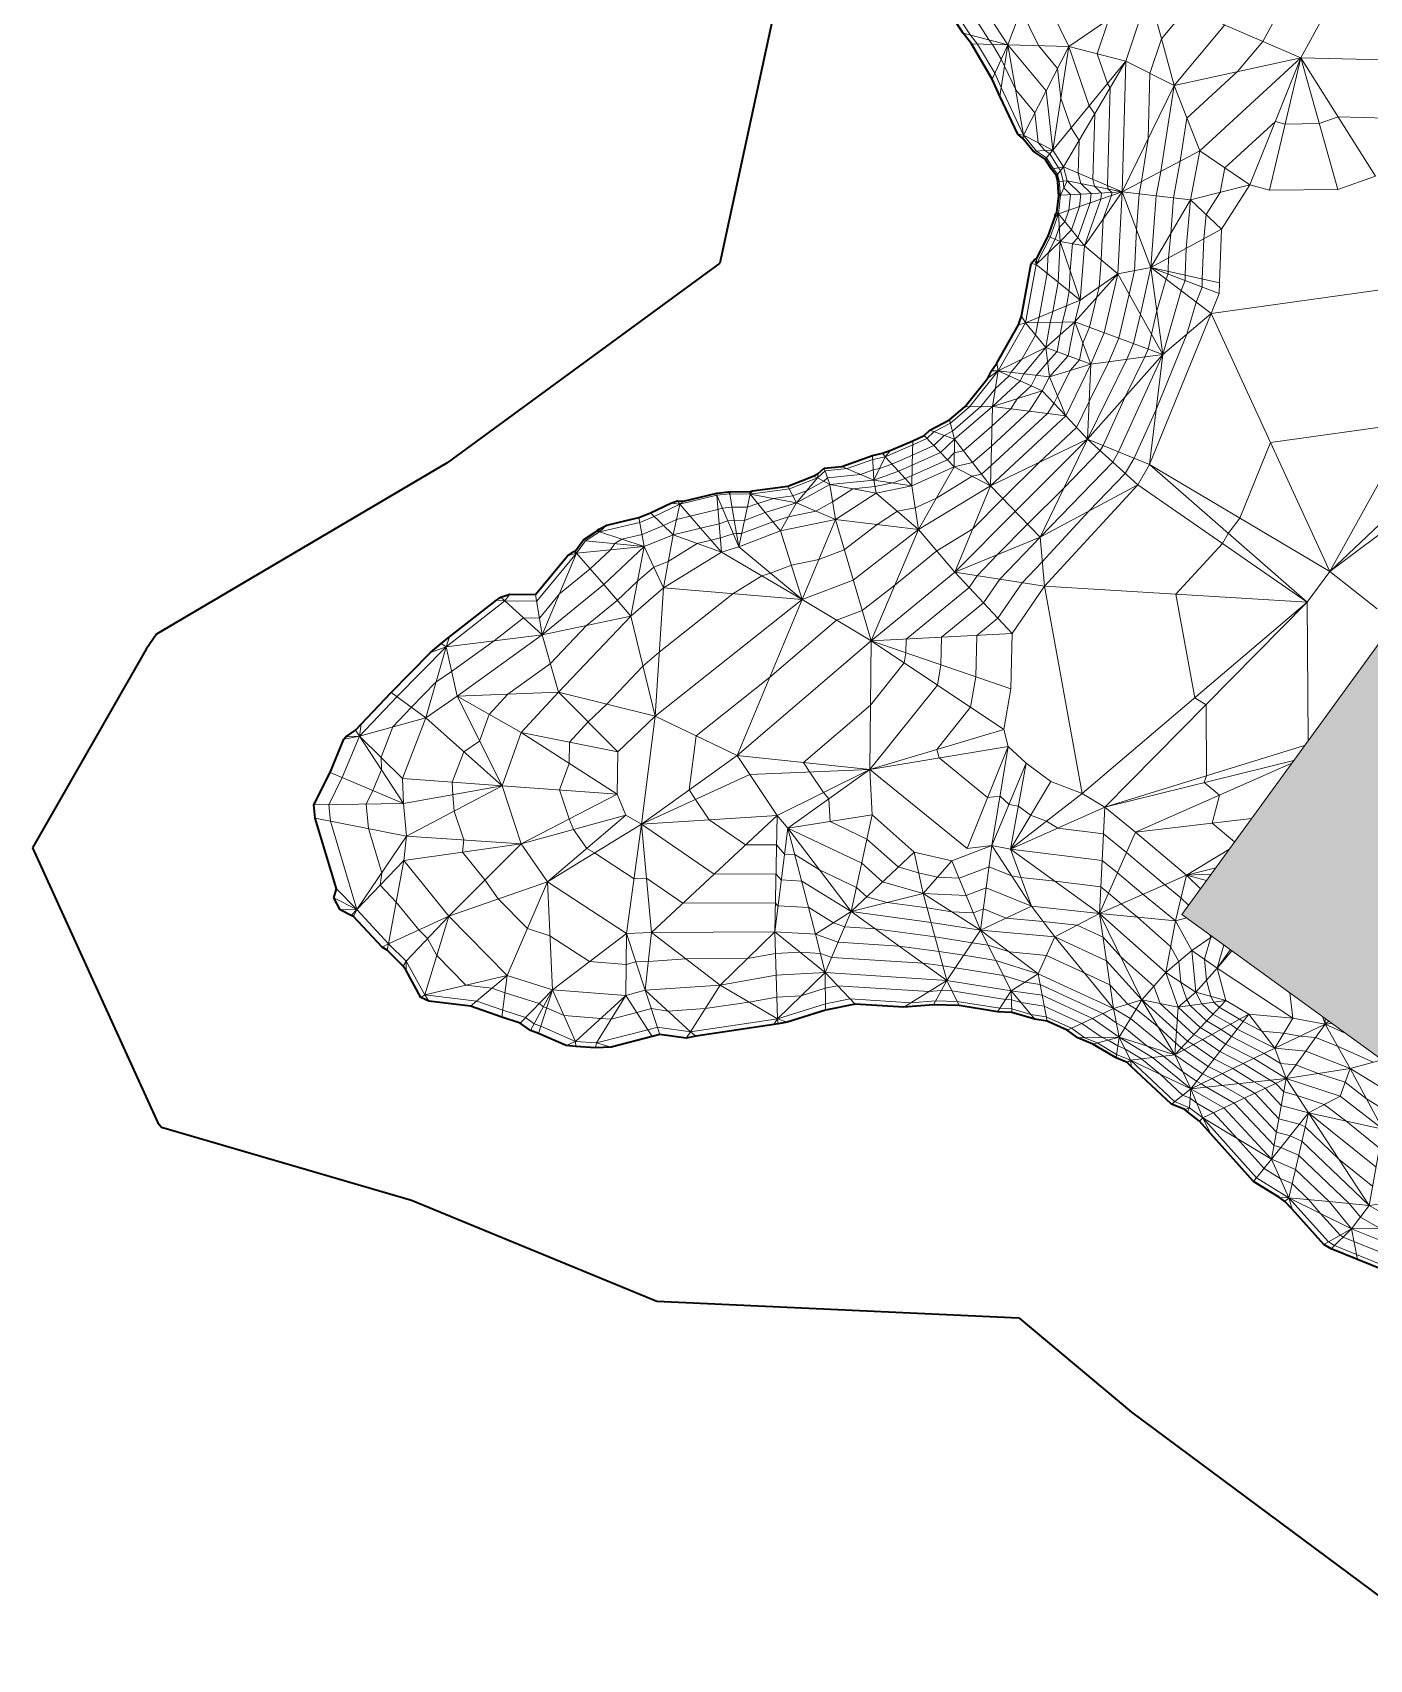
# Model space of a CAD drawing. Header units: millimetres. Extents: x -340184 to 563611, y -309449 to 515683.
# Drawn here: x -340184 to -210780, y 14130 to 171618 of the extents above; entities that cross this region are included whole.
import ezdxf

# ---------------------------------------------------------------- set-up
doc = ezdxf.new("R2010")
doc.units = ezdxf.units.MM
for name, color, linetype, lineweight in [('A-DETL-GENF', 92, 'Continuous', 9), ('A-DETL-THIN', 151, 'Continuous', 9), ('C-TOPO', 7, 'Continuous', 9), ('C-TOPO-FOLD', 70, 'Continuous', 9), ('C-TOPO-MAJR', 7, 'Continuous', 35), ('C-TOPO-MINR', 7, 'Continuous', 9)]:
    doc.layers.add(name, color=color, linetype=linetype, lineweight=lineweight)

msp = doc.modelspace()

# ---------------------------------------------------------------- hatches: boundary and pattern name
at = {"layer": 'A-DETL-GENF'}
msp.add_hatch(color=8, dxfattribs=at).paths.add_polyline_path([(-152609, 30803), (-129097, 63164), (-144958, 74687), (-141431, 79541), (-201895, 123470), (-228933, 86256), (-155761, 33093)])

# ---------------------------------------------------------------- linework, layer by layer
at = {"layer": 'A-DETL-THIN'}
for p, q in [((-201895, 123470), (-228933, 86256)), ((-228933, 86256), (-152609, 30803))]:
    msp.add_line(p, q, dxfattribs=at)
at = {"layer": 'C-TOPO', "lineweight": 35}
for p, q in [((-265420, 187452), (-273672, 149305)), ((-250117, 171547), (-251120, 173081)), ((-249313, 170516), (-250117, 171547)), ((-247308, 167119), (-249313, 170516)), ((-246569, 165464), (-247308, 167119)), ((-244826, 161781), (-246569, 165464)), ((-244329, 161360), (-244826, 161781)), ((-243333, 160127), (-244329, 161360)), ((-242169, 159345), (-243333, 160127)), ((-241545, 158379), (-242169, 159345)), ((-241080, 157746), (-241545, 158379)), ((-240947, 157205), (-241080, 157746)), ((-240867, 156129), (-240947, 157205)), ((-240855, 155822), (-240867, 156129)), ((-241033, 154202), (-240855, 155822)), ((-241873, 151896), (-241246, 153702)), ((-241246, 153702), (-241158, 154073)), ((-241158, 154073), (-241033, 154202)), ((-242969, 149785), (-241873, 151896)), ((-243522, 149266), (-243191, 149645)), ((-243191, 149645), (-242969, 149785)), ((-273672, 149305), (-300062, 129962)), ((-244444, 144163), (-243522, 149266)), ((-246863, 139606), (-244736, 143325)), ((-244736, 143325), (-244444, 144163)), ((-247734, 138157), (-247348, 138876)), ((-247348, 138876), (-246863, 139606)), ((-249955, 135384), (-247734, 138157)), ((-253342, 133123), (-251425, 134124)), ((-251425, 134124), (-249955, 135384)), ((-254975, 132107), (-253882, 132598)), ((-253882, 132598), (-253342, 133123)), ((-258869, 130669), (-257906, 130888)), ((-257906, 130888), (-257105, 131176)), ((-257105, 131176), (-254975, 132107)), ((-300062, 129962), (-328175, 113386)), ((-264152, 128923), (-263564, 129454)), ((-263564, 129454), (-261864, 129626)), ((-261864, 129626), (-258869, 130669)), ((-270490, 127256), (-267071, 127713)), ((-267071, 127713), (-264619, 128689)), ((-264619, 128689), (-264152, 128923)), ((-280371, 125117), (-278396, 126072)), ((-278396, 126072), (-277748, 126282)), ((-277748, 126282), (-277170, 126240)), ((-277170, 126240), (-273944, 127030)), ((-273944, 127030), (-272812, 127147)), ((-272812, 127147), (-272696, 127160)), ((-272696, 127160), (-272623, 127181)), ((-272623, 127181), (-270789, 127148)), ((-270789, 127148), (-270490, 127256)), ((-284600, 123939), (-281488, 124665)), ((-281488, 124665), (-280371, 125117)), ((-286851, 122527), (-285620, 123310)), ((-285620, 123310), (-285496, 123440)), ((-285496, 123440), (-285352, 123557)), ((-285352, 123557), (-284600, 123939)), ((-288411, 120951), (-287775, 121371)), ((-287775, 121371), (-287636, 121454)), ((-287636, 121454), (-286851, 122527)), ((-291491, 117224), (-288411, 120951)), ((-299813, 113123), (-295277, 116666)), ((-295277, 116666), (-294853, 116958)), ((-294853, 116958), (-293970, 117242)), ((-293970, 117242), (-291491, 117224)), ((-329184, 111916), (-340184, 92695)), ((-328175, 113386), (-329184, 111916)), ((-301666, 111602), (-300620, 112476)), ((-300620, 112476), (-299813, 113123)), ((-305482, 107717), (-301666, 111602)), ((-308371, 104683), (-305482, 107717)), ((-309859, 103455), (-308929, 104083)), ((-308929, 104083), (-308371, 104683)), ((-311386, 99999), (-310050, 103215)), ((-310050, 103215), (-309859, 103455)), ((-312952, 96844), (-311386, 99999)), ((-312832, 95577), (-312952, 96844)), ((-310775, 88721), (-312832, 95577)), ((-340184, 92695), (-328056, 66075)), ((-311012, 87863), (-310775, 88721)), ((-310407, 86709), (-311012, 87863)), ((-309329, 86140), (-310407, 86709)), ((-309103, 86064), (-309329, 86140)), ((-306338, 83094), (-309103, 86064)), ((-305859, 82776), (-306338, 83094)), ((-304320, 81247), (-305859, 82776)), ((-304030, 80816), (-304320, 81247)), ((-302605, 78215), (-304030, 80816)), ((-301810, 77846), (-302605, 78215)), ((-297786, 77362), (-301810, 77846)), ((-294749, 76290), (-297786, 77362)), ((-260567, 77578), (-263443, 76987)), ((-255849, 77275), (-260567, 77578)), ((-252988, 77501), (-255849, 77275)), ((-250500, 77428), (-252988, 77501)), ((-246767, 76832), (-250500, 77428)), ((-292996, 75735), (-294749, 76290)), ((-291978, 74999), (-292996, 75735)), ((-268423, 75602), (-275992, 74481)), ((-268002, 75659), (-268423, 75602)), ((-267156, 75824), (-268002, 75659)), ((-263443, 76987), (-267156, 75824)), ((-245386, 76761), (-246767, 76832)), ((-243179, 76103), (-245386, 76761)), ((-241982, 75927), (-243179, 76103)), ((-240039, 75032), (-241982, 75927)), ((-291219, 74721), (-291978, 74999)), ((-288528, 73547), (-291219, 74721)), ((-280214, 74431), (-284171, 73410)), ((-279464, 74632), (-280214, 74431)), ((-276904, 74269), (-279464, 74632)), ((-275992, 74481), (-276904, 74269)), ((-238999, 74306), (-240039, 75032)), ((-237561, 73702), (-238999, 74306)), ((-287595, 73476), (-288528, 73547)), ((-285688, 73342), (-287595, 73476)), ((-284171, 73410), (-285688, 73342)), ((-235307, 72360), (-237561, 73702)), ((-234234, 71913), (-235307, 72360)), ((-233799, 71489), (-234234, 71913)), ((-229953, 67885), (-233799, 71489)), ((-228658, 67355), (-229953, 67885)), ((-228405, 67125), (-228658, 67355)), ((-227231, 66242), (-228405, 67125)), ((-226153, 65041), (-227231, 66242)), ((-328056, 66075), (-327706, 65661)), ((-327706, 65661), (-303516, 58583)), ((-222005, 60396), (-226153, 65041)), ((-219500, 58851), (-222005, 60396)), ((-303516, 58583), (-279750, 48824)), ((-218955, 58470), (-219500, 58851)), ((-218259, 57722), (-218955, 58470)), ((-215188, 54310), (-218259, 57722)), ((-214485, 53866), (-215188, 54310)), ((-211939, 52839), (-214485, 53866)), ((-209231, 51744), (-211939, 52839)), ((-279750, 48824), (-244706, 47211)), ((-244706, 47211), (-233820, 38061)), ((-233820, 38061), (-201595, 14130))]:
    msp.add_line(p, q, dxfattribs=at)
at = {"layer": 'C-TOPO'}
for p, q in [((-245779, 170429), (-243230, 177151)), ((-239878, 170277), (-232139, 175540)), ((-229677, 166498), (-232139, 175540)), ((-217424, 169164), (-232139, 175540)), ((-245779, 170429), (-239878, 170277)), ((-239878, 170277), (-242068, 165982)), ((-239878, 170277), (-241418, 160237)), ((-234375, 168831), (-239878, 170277)), ((-241418, 160237), (-234375, 168831)), ((-240379, 158628), (-234375, 168831)), ((-234375, 168831), (-229677, 166498)), ((-217424, 169164), (-229677, 166498)), ((-222355, 156863), (-217424, 169164)), ((-220442, 156362), (-217424, 169164)), ((-210187, 157730), (-217424, 169164)), ((-217424, 169164), (-213856, 156429)), ((-208035, 168928), (-217424, 169164)), ((-234730, 156188), (-229677, 166498)), ((-229677, 166498), (-227212, 160170)), ((-234730, 156188), (-227212, 160170)), ((-227212, 160170), (-222355, 156863)), ((-234730, 156188), (-240379, 158628)), ((-240048, 157277), (-234730, 156188)), ((-238840, 154777), (-234730, 156188)), ((-234730, 156188), (-238708, 155977)), ((-234730, 156188), (-238371, 150987)), ((-231925, 148880), (-234730, 156188)), ((-228089, 155416), (-234730, 156188)), ((-222355, 156863), (-228089, 155416)), ((-228089, 155416), (-231925, 148880)), ((-225086, 152572), (-228089, 155416)), ((-238784, 145712), (-240707, 151402)), ((-240707, 151402), (-238371, 150987)), ((-238371, 150987), (-239633, 152529)), ((-225086, 152572), (-231925, 148880)), ((-235123, 148250), (-238371, 150987)), ((-239299, 143607), (-235123, 148250)), ((-235123, 148250), (-238784, 145712)), ((-231925, 148880), (-235123, 148250)), ((-235123, 148250), (-230791, 140456)), ((-231925, 148880), (-226104, 144414)), ((-225338, 146349), (-231925, 148880)), ((-225310, 147381), (-231925, 148880)), ((-230791, 140456), (-231925, 148880)), ((-198660, 148275), (-226104, 144414)), ((-214605, 119455), (-198660, 148275)), ((-238784, 145712), (-240916, 147444)), ((-241428, 144609), (-238784, 145712)), ((-242114, 141140), (-239299, 143607)), ((-239299, 143607), (-241686, 143556)), ((-239299, 143607), (-237744, 139520)), ((-230791, 140456), (-239299, 143607)), ((-226104, 144414), (-230791, 140456)), ((-214605, 119455), (-226104, 144414)), ((-237744, 139520), (-242114, 141140)), ((-242114, 141140), (-241759, 138297)), ((-238064, 132255), (-230791, 140456)), ((-230791, 140456), (-237744, 139520)), ((-232067, 129792), (-230791, 140456)), ((-237744, 139520), (-241759, 138297)), ((-238064, 132255), (-237744, 139520)), ((-193756, 139259), (-214605, 119455)), ((-242468, 136924), (-244600, 137890)), ((-244245, 138577), (-241759, 138297)), ((-240182, 134508), (-241759, 138297)), ((-247274, 135419), (-242468, 136924)), ((-240182, 134508), (-242468, 136924)), ((-192189, 136307), (-214605, 119455)), ((-247461, 127753), (-247274, 135419)), ((-247274, 135419), (-240182, 134508)), ((-240182, 134508), (-238064, 132255)), ((-250978, 129586), (-252298, 130955)), ((-250948, 132268), (-250978, 129586)), ((-247461, 127753), (-250948, 132268)), ((-238064, 132255), (-247461, 127753)), ((-238064, 132255), (-242668, 122772)), ((-233198, 127830), (-238064, 132255)), ((-232067, 129792), (-238064, 132255)), ((-255078, 127745), (-256363, 129146)), ((-255078, 127745), (-255031, 129728)), ((-250978, 129586), (-254416, 123505)), ((-247461, 127753), (-250978, 129586)), ((-216814, 116465), (-232067, 129792)), ((-232067, 129792), (-214605, 119455)), ((-262473, 124487), (-263010, 127862)), ((-263010, 127862), (-258537, 127037)), ((-258759, 128293), (-258537, 127037)), ((-255078, 127745), (-258759, 128293)), ((-254416, 123505), (-255078, 127745)), ((-247461, 127753), (-250902, 119384)), ((-242668, 122772), (-247461, 127753)), ((-242668, 122772), (-233198, 127830)), ((-233198, 127830), (-216814, 116465)), ((-266228, 126078), (-267792, 123371)), ((-262473, 124487), (-266228, 126078)), ((-254416, 123505), (-258537, 127037)), ((-267792, 123371), (-269260, 125152)), ((-265683, 116738), (-262473, 124487)), ((-259021, 112731), (-262473, 124487)), ((-262473, 124487), (-254416, 123505)), ((-279112, 117855), (-278184, 123006)), ((-278184, 123006), (-273495, 121310)), ((-273495, 121310), (-275516, 123635)), ((-273725, 124074), (-273495, 121310)), ((-271831, 121846), (-272892, 124342)), ((-271831, 121846), (-272263, 124407)), ((-271831, 121846), (-271280, 124390)), ((-265683, 116738), (-267792, 123371)), ((-259021, 112731), (-254416, 123505)), ((-250902, 119384), (-254416, 123505)), ((-280975, 121877), (-282262, 115121)), ((-279112, 117855), (-280975, 121877)), ((-265683, 116738), (-273495, 121310)), ((-265683, 116738), (-271831, 121846)), ((-250902, 119384), (-242668, 122772)), ((-242241, 118016), (-242668, 122772)), ((-282262, 115121), (-284897, 118176)), ((-250902, 119384), (-242241, 118016)), ((-245364, 113429), (-250902, 119384)), ((-279934, 105442), (-279112, 117855)), ((-279112, 117855), (-265683, 116738)), ((-271994, 101646), (-265683, 116738)), ((-265683, 116738), (-259021, 112731)), ((-238572, 97966), (-242241, 118016)), ((-242241, 118016), (-216814, 116465)), ((-282262, 115121), (-290845, 113311)), ((-282262, 115121), (-279934, 105442)), ((-216814, 116465), (-238572, 97966)), ((-236387, 96622), (-216814, 116465)), ((-216697, 103096), (-216814, 116465)), ((-259021, 112731), (-245364, 113429)), ((-290845, 113311), (-289277, 107778)), ((-259127, 100279), (-259021, 112731)), ((-246176, 104166), (-259021, 112731)), ((-259021, 112731), (-245501, 108081)), ((-299090, 107364), (-289277, 107778)), ((-292876, 103847), (-299090, 107364)), ((-294742, 98689), (-299090, 107364)), ((-279934, 105442), (-289277, 107778)), ((-283524, 101989), (-289277, 107778)), ((-294742, 98689), (-302120, 105274)), ((-281239, 94991), (-279934, 105442)), ((-271994, 101646), (-279934, 105442)), ((-246176, 104166), (-259127, 100279)), ((-283524, 101989), (-292876, 103847)), ((-283608, 97905), (-292876, 103847)), ((-245758, 102513), (-259127, 100279)), ((-249713, 92624), (-245758, 102513)), ((-245758, 102513), (-247321, 92912)), ((-236387, 96622), (-217053, 102606)), ((-281239, 94991), (-271994, 101646)), ((-259127, 100279), (-271994, 101646)), ((-247321, 92912), (-243992, 100889)), ((-245526, 92574), (-243992, 100889)), ((-218101, 101164), (-236387, 96622)), ((-233437, 94215), (-218297, 100894)), ((-304374, 99406), (-294742, 98689)), ((-270760, 99789), (-281239, 94991)), ((-259127, 100279), (-270760, 99789)), ((-268125, 95812), (-259127, 100279)), ((-267079, 94605), (-259127, 100279)), ((-249713, 92624), (-259127, 100279)), ((-294742, 98689), (-304287, 96991)), ((-294742, 98689), (-303988, 93825)), ((-283608, 97905), (-294742, 98689)), ((-283608, 97905), (-292897, 93096)), ((-245526, 92574), (-241628, 99133)), ((-245526, 92574), (-238572, 97966)), ((-236387, 96622), (-245526, 92574)), ((-236902, 86337), (-236387, 96622)), ((-282743, 95856), (-292897, 93096)), ((-290346, 89410), (-282743, 95856)), ((-290346, 89410), (-281239, 94991)), ((-281239, 94991), (-282690, 84411)), ((-281239, 94991), (-268125, 95812)), ((-280276, 84500), (-281239, 94991)), ((-268125, 95812), (-280276, 84500)), ((-268348, 84574), (-268125, 95812)), ((-267079, 94605), (-268348, 84574)), ((-267079, 94605), (-258911, 95877)), ((-260935, 86519), (-267079, 94605)), ((-267079, 94605), (-264383, 84348)), ((-258911, 95877), (-260935, 86519)), ((-233437, 94215), (-222180, 95550)), ((-304253, 91479), (-292897, 93096)), ((-292897, 93096), (-303988, 93825)), ((-299901, 86097), (-292897, 93096)), ((-233437, 94215), (-236902, 86337)), ((-254864, 92283), (-260935, 86519)), ((-253970, 88290), (-254864, 92283)), ((-251208, 91422), (-253970, 88290)), ((-248412, 84734), (-251208, 91422)), ((-247321, 92912), (-249713, 92624)), ((-248412, 84734), (-247321, 92912)), ((-247321, 92912), (-243503, 87053)), ((-243503, 87053), (-245526, 92574)), ((-245526, 92574), (-236902, 86337)), ((-224380, 92521), (-228503, 90065)), ((-228503, 90065), (-236902, 86337)), ((-229554, 85636), (-228503, 90065)), ((-225663, 90756), (-228503, 90065)), ((-226107, 90145), (-228503, 90065)), ((-226556, 89526), (-228503, 90065)), ((-290346, 89410), (-299901, 86097)), ((-294233, 80349), (-290346, 89410)), ((-289850, 78961), (-290346, 89410)), ((-260935, 86519), (-253970, 88290)), ((-251673, 79858), (-253970, 88290)), ((-253970, 88290), (-248412, 84734)), ((-248412, 84734), (-243503, 87053)), ((-243503, 87053), (-241237, 84068)), ((-264383, 84348), (-260935, 86519)), ((-260935, 86519), (-263467, 80613)), ((-251673, 79858), (-260935, 86519)), ((-236902, 86337), (-241237, 84068)), ((-236902, 86337), (-232796, 77978)), ((-229554, 85636), (-236902, 86337)), ((-236902, 86337), (-235568, 77150)), ((-230495, 80627), (-229554, 85636)), ((-229554, 85636), (-228457, 85910)), ((-282690, 84411), (-289850, 78961)), ((-282749, 78409), (-282690, 84411)), ((-280873, 78910), (-282690, 84411)), ((-280276, 84500), (-280873, 78910)), ((-273632, 79391), (-280276, 84500)), ((-268348, 84574), (-273632, 79391)), ((-263467, 80613), (-268348, 84574)), ((-268218, 80355), (-268348, 84574)), ((-263467, 80613), (-264383, 84348)), ((-248412, 84734), (-251673, 79858)), ((-245450, 78864), (-248412, 84734)), ((-242852, 80505), (-248412, 84734)), ((-241237, 84068), (-242852, 80505)), ((-235568, 77150), (-241237, 84068)), ((-226002, 84126), (-227973, 82760)), ((-227973, 82760), (-230495, 80627)), ((-225527, 81063), (-227973, 82760)), ((-224237, 82844), (-225527, 81063)), ((-224087, 82735), (-225527, 81063)), ((-242852, 80505), (-245450, 78864)), ((-242456, 78424), (-242852, 80505)), ((-230495, 80627), (-232796, 77978)), ((-230495, 80627), (-227592, 78717)), ((-225527, 81063), (-227592, 78717)), ((-218196, 76200), (-225527, 81063)), ((-235568, 77150), (-232796, 77978)), ((-232796, 77978), (-235001, 74371)), ((-229631, 72670), (-232796, 77978)), ((-232796, 77978), (-229296, 77259)), ((-229631, 72670), (-224696, 77920)), ((-229631, 72670), (-229296, 77259)), ((-229296, 77259), (-227592, 78717)), ((-229296, 77259), (-224696, 77920)), ((-227592, 78717), (-224696, 77920)), ((-218498, 78674), (-218196, 76200)), ((-235568, 77150), (-237600, 76187)), ((-235001, 74371), (-235568, 77150)), ((-222444, 76595), (-229631, 72670)), ((-222444, 76595), (-228084, 69372)), ((-219952, 73290), (-222444, 76595)), ((-219952, 73290), (-218196, 76200)), ((-215056, 75643), (-219952, 73290)), ((-218846, 70369), (-215056, 75643)), ((-215056, 75643), (-215327, 76370)), ((-215065, 76180), (-215056, 75643)), ((-214716, 75927), (-215056, 75643)), ((-214412, 75706), (-215056, 75643)), ((-215056, 75643), (-212658, 71323)), ((-235001, 74371), (-229631, 72670)), ((-231773, 72403), (-229631, 72670)), ((-229631, 72670), (-228084, 69372)), ((-219952, 73290), (-228084, 69372)), ((-218846, 70369), (-219952, 73290)), ((-212658, 71323), (-218846, 70369)), ((-213622, 68672), (-212658, 71323)), ((-209550, 72173), (-212658, 71323)), ((-209473, 65470), (-212658, 71323)), ((-218846, 70369), (-228084, 69372)), ((-224885, 67515), (-218846, 70369)), ((-220250, 62570), (-218846, 70369)), ((-218846, 70369), (-216689, 67056)), ((-216689, 67056), (-213622, 68672)), ((-216689, 67056), (-220250, 62570)), ((-217951, 61570), (-216689, 67056)), ((-210796, 58069), (-216689, 67056)), ((-216689, 67056), (-209473, 65470)), ((-209473, 65470), (-210796, 58069)), ((-214689, 58448), (-210796, 58069)), ((-210796, 58069), (-202762, 59163)), ((-210796, 58069), (-212516, 55822)), ((-212516, 55822), (-206979, 55872))]:
    msp.add_line(p, q, dxfattribs=at)
at = {"layer": 'C-TOPO-FOLD'}
for p, q in [((-245779, 170429), (-250117, 171547)), ((-249313, 170516), (-245779, 170429)), ((-245779, 170429), (-247308, 167119)), ((-245779, 170429), (-246569, 165464)), ((-244259, 161687), (-245779, 170429)), ((-242068, 165982), (-244259, 161687)), ((-244826, 161781), (-244259, 161687)), ((-244329, 161360), (-244259, 161687)), ((-241418, 160237), (-244259, 161687)), ((-241418, 160237), (-243333, 160127)), ((-242169, 159345), (-241418, 160237)), ((-241545, 158379), (-240379, 158628)), ((-240379, 158628), (-241080, 157746)), ((-240947, 157205), (-240048, 157277)), ((-240697, 155871), (-240867, 156129)), ((-240697, 155871), (-240048, 157277)), ((-238708, 155977), (-240697, 155871)), ((-240894, 154071), (-238840, 154777)), ((-240855, 155822), (-240697, 155871)), ((-241246, 153702), (-240894, 154071)), ((-241158, 154073), (-240894, 154071)), ((-240894, 154071), (-241033, 154202)), ((-240894, 154071), (-240707, 151402)), ((-239633, 152529), (-240894, 154071)), ((-240707, 151402), (-243048, 149176)), ((-240707, 151402), (-241873, 151896)), ((-243048, 149176), (-243191, 149645)), ((-243048, 149176), (-242969, 149785)), ((-243522, 149266), (-243048, 149176)), ((-240916, 147444), (-243048, 149176)), ((-244736, 143325), (-244073, 143505)), ((-244073, 143505), (-244444, 144163)), ((-244073, 143505), (-241428, 144609)), ((-241686, 143556), (-244073, 143505)), ((-244073, 143505), (-242114, 141140)), ((-242114, 141140), (-246732, 138856)), ((-247734, 138157), (-246732, 138856)), ((-246732, 138856), (-247348, 138876)), ((-247274, 135419), (-246732, 138856)), ((-246732, 138856), (-246863, 139606)), ((-244600, 137890), (-246732, 138856)), ((-246732, 138856), (-244245, 138577)), ((-251425, 134124), (-250948, 132268)), ((-247274, 135419), (-249955, 135384)), ((-252298, 130955), (-253882, 132598)), ((-250948, 132268), (-253342, 133123)), ((-257906, 130888), (-257647, 130547)), ((-257647, 130547), (-257105, 131176)), ((-255031, 129728), (-254975, 132107)), ((-263010, 127862), (-263564, 129454)), ((-258759, 128293), (-261864, 129626)), ((-258759, 128293), (-258869, 130669)), ((-257647, 130547), (-258759, 128293)), ((-256363, 129146), (-257647, 130547)), ((-267071, 127713), (-266228, 126078)), ((-264207, 128525), (-266228, 126078)), ((-264207, 128525), (-264619, 128689)), ((-264152, 128923), (-264207, 128525)), ((-263010, 127862), (-264207, 128525)), ((-278396, 126072), (-277538, 125960)), ((-277748, 126282), (-277538, 125960)), ((-277538, 125960), (-277170, 126240)), ((-273954, 126837), (-273944, 127030)), ((-272892, 124342), (-273954, 126837)), ((-273954, 126837), (-273725, 124074)), ((-272812, 127147), (-272695, 126968)), ((-272695, 126968), (-272696, 127160)), ((-272623, 127181), (-272695, 126968)), ((-272263, 124407), (-272695, 126968)), ((-271280, 124390), (-270729, 126933)), ((-270729, 126933), (-270789, 127148)), ((-270729, 126933), (-270490, 127256)), ((-270729, 126933), (-266228, 126078)), ((-269260, 125152), (-270729, 126933)), ((-281488, 124665), (-280975, 121877)), ((-278184, 123006), (-280371, 125117)), ((-277538, 125960), (-278184, 123006)), ((-275516, 123635), (-277538, 125960)), ((-285620, 123310), (-285293, 123293)), ((-285293, 123293), (-285496, 123440)), ((-285293, 123293), (-285352, 123557)), ((-285293, 123293), (-284600, 123939)), ((-280975, 121877), (-285293, 123293)), ((-287533, 121230), (-287775, 121371)), ((-287636, 121454), (-287533, 121230)), ((-280975, 121877), (-287533, 121230)), ((-286661, 122422), (-286851, 122527)), ((-286661, 122422), (-280975, 121877)), ((-287533, 121230), (-290845, 113311)), ((-288411, 120951), (-287533, 121230)), ((-284897, 118176), (-287533, 121230)), ((-294483, 116595), (-295277, 116666)), ((-294483, 116595), (-294853, 116958)), ((-293970, 117242), (-294483, 116595)), ((-290845, 113311), (-294483, 116595)), ((-290845, 113311), (-291491, 117224)), ((-302120, 105274), (-300152, 112166)), ((-301666, 111602), (-300152, 112166)), ((-300152, 112166), (-300620, 112476)), ((-290845, 113311), (-300152, 112166)), ((-299813, 113123), (-300152, 112166)), ((-300152, 112166), (-299090, 107364)), ((-302120, 105274), (-305482, 107717)), ((-308533, 103518), (-308929, 104083)), ((-302120, 105274), (-308533, 103518)), ((-308371, 104683), (-308533, 103518)), ((-308533, 103518), (-310050, 103215)), ((-308533, 103518), (-309859, 103455)), ((-304287, 96991), (-308533, 103518)), ((-304374, 99406), (-308533, 103518)), ((-311386, 99999), (-304287, 96991)), ((-312952, 96844), (-304287, 96991)), ((-303988, 93825), (-312832, 95577)), ((-303988, 93825), (-308787, 86715)), ((-304253, 91479), (-308787, 86715)), ((-305714, 83415), (-304253, 91479)), ((-308787, 86715), (-310775, 88721)), ((-308787, 86715), (-311012, 87863)), ((-308787, 86715), (-310407, 86709)), ((-309329, 86140), (-308787, 86715)), ((-308787, 86715), (-309103, 86064)), ((-299901, 86097), (-305714, 83415)), ((-304004, 81716), (-299901, 86097)), ((-299901, 86097), (-302224, 78465)), ((-306338, 83094), (-305714, 83415)), ((-305714, 83415), (-305859, 82776)), ((-304320, 81247), (-304004, 81716)), ((-304030, 80816), (-304004, 81716)), ((-294233, 80349), (-302224, 78465)), ((-294233, 80349), (-297786, 77362)), ((-294749, 76290), (-294233, 80349)), ((-268089, 76137), (-268218, 80355)), ((-263467, 80613), (-268089, 76137)), ((-263443, 76987), (-263467, 80613)), ((-260567, 77578), (-263467, 80613)), ((-289850, 78961), (-292996, 75735)), ((-289850, 78961), (-291978, 74999)), ((-291219, 74721), (-289850, 78961)), ((-287627, 73961), (-289850, 78961)), ((-280873, 78910), (-279464, 74632)), ((-276499, 74892), (-280873, 78910)), ((-276499, 74892), (-273632, 79391)), ((-273632, 79391), (-268089, 76137)), ((-255849, 77275), (-251673, 79858)), ((-251673, 79858), (-252988, 77501)), ((-251673, 79858), (-250500, 77428)), ((-245450, 78864), (-246767, 76832)), ((-245386, 76761), (-245450, 78864)), ((-243179, 76103), (-245450, 78864)), ((-302605, 78215), (-302224, 78465)), ((-301810, 77846), (-302224, 78465)), ((-282749, 78409), (-287627, 73961)), ((-285583, 73817), (-282749, 78409)), ((-280214, 74431), (-282749, 78409)), ((-241982, 75927), (-242456, 78424)), ((-268423, 75602), (-268089, 76137)), ((-268002, 75659), (-268089, 76137)), ((-267156, 75824), (-268089, 76137)), ((-237600, 76187), (-240039, 75032)), ((-276499, 74892), (-276904, 74269)), ((-276499, 74892), (-275992, 74481)), ((-235001, 74371), (-238999, 74306)), ((-237561, 73702), (-235001, 74371)), ((-235001, 74371), (-235307, 72360)), ((-233915, 72137), (-235001, 74371)), ((-287627, 73961), (-288528, 73547)), ((-287595, 73476), (-287627, 73961)), ((-285688, 73342), (-285583, 73817)), ((-285583, 73817), (-284171, 73410)), ((-234234, 71913), (-233915, 72137)), ((-233915, 72137), (-231773, 72403)), ((-228084, 69372), (-233915, 72137)), ((-233915, 72137), (-233799, 71489)), ((-228084, 69372), (-229953, 67885)), ((-228084, 69372), (-228203, 67544)), ((-226898, 66564), (-228084, 69372)), ((-228203, 67544), (-228658, 67355)), ((-228405, 67125), (-228203, 67544)), ((-227231, 66242), (-226898, 66564)), ((-226898, 66564), (-224885, 67515)), ((-226153, 65041), (-226898, 66564)), ((-226898, 66564), (-220250, 62570)), ((-220250, 62570), (-222005, 60396)), ((-218582, 58826), (-220250, 62570)), ((-218582, 58826), (-217951, 61570)), ((-219500, 58851), (-218582, 58826)), ((-218582, 58826), (-218955, 58470)), ((-212516, 55822), (-218582, 58826)), ((-218582, 58826), (-218259, 57722)), ((-218582, 58826), (-214689, 58448)), ((-215188, 54310), (-212516, 55822)), ((-214485, 53866), (-212516, 55822)), ((-211939, 52839), (-212516, 55822))]:
    msp.add_line(p, q, dxfattribs=at)
at = {"layer": 'C-TOPO-MAJR', "lineweight": 9}
for p, q in [((-243230, 177151), (-239878, 170277)), ((-213232, 176811), (-217424, 169164)), ((-232139, 175540), (-234375, 168831)), ((-250648, 173278), (-249394, 171360)), ((-248287, 174263), (-245779, 170429)), ((-224782, 172352), (-229677, 166498)), ((-249394, 171360), (-248724, 170502)), ((-248724, 170502), (-247053, 167670)), ((-245779, 170429), (-242068, 165982)), ((-239878, 170277), (-237897, 164534)), ((-234375, 168831), (-234730, 156188)), ((-217424, 169164), (-227212, 160170)), ((-247053, 167670), (-246438, 166291)), ((-246438, 166291), (-244259, 161687)), ((-242068, 165982), (-241418, 160237)), ((-229677, 166498), (-230971, 158179)), ((-237897, 164534), (-237377, 163729)), ((-237377, 163729), (-237555, 157408)), ((-244259, 161687), (-243014, 160145)), ((-243014, 160145), (-242044, 159494)), ((-242044, 159494), (-241351, 158421)), ((-241418, 160237), (-240379, 158628)), ((-227212, 160170), (-228089, 155416)), ((-241351, 158421), (-240963, 157893)), ((-240963, 157893), (-240798, 157217)), ((-240379, 158628), (-240048, 157277)), ((-230971, 158179), (-231410, 155802)), ((-210187, 157730), (-213856, 156429)), ((-240798, 157217), (-240697, 155871)), ((-240048, 157277), (-238708, 155977)), ((-238708, 155977), (-238840, 154777)), ((-237555, 157408), (-237389, 156733)), ((-237389, 156733), (-236719, 156083)), ((-236719, 156083), (-236785, 155483)), ((-234730, 156188), (-235123, 148250)), ((-222355, 156863), (-225086, 152572)), ((-220442, 156362), (-222355, 156863)), ((-213856, 156429), (-220442, 156362)), ((-240697, 155871), (-240894, 154071)), ((-238840, 154777), (-239633, 152529)), ((-236785, 155483), (-238371, 150987)), ((-231410, 155802), (-231925, 148880)), ((-228089, 155416), (-228505, 150726)), ((-240894, 154071), (-241679, 151814)), ((-241679, 151814), (-243048, 149176)), ((-240707, 151402), (-240916, 147444)), ((-239633, 152529), (-240707, 151402)), ((-225086, 152572), (-225310, 147381)), ((-238371, 150987), (-238784, 145712)), ((-228505, 150726), (-228618, 148131)), ((-243048, 149176), (-244073, 143505)), ((-235123, 148250), (-236463, 142556)), ((-231925, 148880), (-232957, 144353)), ((-228618, 148131), (-228632, 147614)), ((-240916, 147444), (-241428, 144609)), ((-229015, 146647), (-230791, 140456)), ((-228632, 147614), (-229015, 146647)), ((-225310, 147381), (-225338, 146349)), ((-238784, 145712), (-239299, 143607)), ((-225338, 146349), (-226104, 144414)), ((-244073, 143505), (-246732, 138856)), ((-241686, 143556), (-242114, 141140)), ((-241428, 144609), (-241686, 143556)), ((-239299, 143607), (-239929, 140330)), ((-232957, 144353), (-233627, 141506)), ((-226104, 144414), (-232067, 129792)), ((-236463, 142556), (-237744, 139520)), ((-242114, 141140), (-244245, 138577)), ((-239929, 140330), (-241759, 138297)), ((-230791, 140456), (-235065, 131024)), ((-233627, 141506), (-234267, 139988)), ((-246732, 138856), (-249508, 135390)), ((-237744, 139520), (-240182, 134508)), ((-234267, 139988), (-238064, 132255)), ((-244600, 137890), (-247274, 135419)), ((-244245, 138577), (-244600, 137890)), ((-241759, 138297), (-242468, 136924)), ((-242468, 136924), (-243728, 134963)), ((-249508, 135390), (-251345, 133815)), ((-247274, 135419), (-250948, 132268)), ((-240182, 134508), (-247461, 127753)), ((-243728, 134963), (-247367, 131586)), ((-253618, 132324), (-254985, 131711)), ((-252943, 132981), (-253618, 132324)), ((-251345, 133815), (-252943, 132981)), ((-254985, 131711), (-257647, 130547)), ((-252298, 130955), (-255031, 129728)), ((-250948, 132268), (-252298, 130955)), ((-247367, 131586), (-249204, 130011)), ((-238064, 132255), (-245064, 125263)), ((-235065, 131024), (-235631, 130043)), ((-263472, 129188), (-264207, 128525)), ((-261346, 129404), (-263472, 129188)), ((-258851, 130273), (-261346, 129404)), ((-257647, 130547), (-258851, 130273)), ((-256363, 129146), (-258759, 128293)), ((-255031, 129728), (-256363, 129146)), ((-250978, 129586), (-255078, 127745)), ((-249204, 130011), (-250978, 129586)), ((-235631, 130043), (-242668, 122772)), ((-232067, 129792), (-233198, 127830)), ((-264207, 128525), (-266930, 127441)), ((-263010, 127862), (-266228, 126078)), ((-258759, 128293), (-263010, 127862)), ((-255078, 127745), (-258537, 127037)), ((-247461, 127753), (-254416, 123505)), ((-233198, 127830), (-242241, 118016)), ((-273954, 126837), (-277538, 125960)), ((-272695, 126968), (-273954, 126837)), ((-270729, 126933), (-272695, 126968)), ((-266930, 127441), (-270729, 126933)), ((-266228, 126078), (-269260, 125152)), ((-258537, 127037), (-262473, 124487)), ((-280007, 124765), (-281402, 124200)), ((-277538, 125960), (-280007, 124765)), ((-269260, 125152), (-271280, 124390)), ((-262473, 124487), (-267792, 123371)), ((-245064, 125263), (-250902, 119384)), ((-285293, 123293), (-286661, 122422)), ((-281402, 124200), (-285293, 123293)), ((-278184, 123006), (-280975, 121877)), ((-275516, 123635), (-278184, 123006)), ((-273725, 124074), (-275516, 123635)), ((-272892, 124342), (-273725, 124074)), ((-272263, 124407), (-272892, 124342)), ((-271280, 124390), (-272263, 124407)), ((-267792, 123371), (-271831, 121846)), ((-254416, 123505), (-260747, 118609)), ((-286661, 122422), (-287533, 121230)), ((-280975, 121877), (-284897, 118176)), ((-273495, 121310), (-279112, 117855)), ((-271831, 121846), (-273495, 121310)), ((-242668, 122772), (-246572, 118700)), ((-287533, 121230), (-291384, 116572)), ((-284897, 118176), (-290845, 113311)), ((-260747, 118609), (-265683, 116738)), ((-250902, 119384), (-259021, 112731)), ((-246572, 118700), (-248133, 116407)), ((-214605, 119455), (-216814, 116465)), ((-210020, 115824), (-214605, 119455)), ((-294483, 116595), (-300152, 112166)), ((-291384, 116572), (-294483, 116595)), ((-279112, 117855), (-282262, 115121)), ((-265683, 116738), (-279934, 105442)), ((-242241, 118016), (-245364, 113429)), ((-282262, 115121), (-289277, 107778)), ((-248133, 116407), (-252193, 113080)), ((-245364, 113429), (-245501, 108081)), ((-300152, 112166), (-304922, 107310)), ((-290845, 113311), (-299090, 107364)), ((-259021, 112731), (-271994, 101646)), ((-252193, 113080), (-252261, 110406)), ((-252261, 110406), (-252598, 108448)), ((-304922, 107310), (-308533, 103518)), ((-299090, 107364), (-302120, 105274)), ((-289277, 107778), (-292876, 103847)), ((-252598, 108448), (-259127, 100279)), ((-245501, 108081), (-246176, 104166)), ((-302120, 105274), (-304374, 99406)), ((-279934, 105442), (-283524, 101989)), ((-246176, 104166), (-245758, 102513)), ((-308533, 103518), (-310203, 99498)), ((-292876, 103847), (-294742, 98689)), ((-245758, 102513), (-243992, 100889)), ((-283524, 101989), (-283608, 97905)), ((-271994, 101646), (-270760, 99789)), ((-243992, 100889), (-241628, 99133)), ((-310203, 99498), (-311508, 96868)), ((-304374, 99406), (-304287, 96991)), ((-270760, 99789), (-268125, 95812)), ((-259127, 100279), (-258911, 95877)), ((-294742, 98689), (-292897, 93096)), ((-283608, 97905), (-282743, 95856)), ((-241628, 99133), (-238572, 97966)), ((-238572, 97966), (-236387, 96622)), ((-311508, 96868), (-311358, 95285)), ((-304287, 96991), (-303988, 93825)), ((-236387, 96622), (-233437, 94215)), ((-311358, 95285), (-308787, 86715)), ((-282743, 95856), (-281239, 94991)), ((-281239, 94991), (-274200, 90156)), ((-268125, 95812), (-267079, 94605)), ((-267079, 94605), (-259923, 91198)), ((-258911, 95877), (-254864, 92283)), ((-303988, 93825), (-304253, 91479)), ((-292897, 93096), (-290346, 89410)), ((-233437, 94215), (-228503, 90065)), ((-304253, 91479), (-299901, 86097)), ((-254864, 92283), (-251208, 91422)), ((-251208, 91422), (-247321, 92912)), ((-247321, 92912), (-245526, 92574)), ((-245526, 92574), (-236644, 91479)), ((-236644, 91479), (-235169, 90276)), ((-274200, 90156), (-268236, 90193)), ((-268236, 90193), (-267714, 89589)), ((-259923, 91198), (-257900, 89401)), ((-235169, 90276), (-232702, 88201)), ((-228503, 90065), (-227129, 88739)), ((-290346, 89410), (-282690, 84411)), ((-267714, 89589), (-265731, 89476)), ((-265731, 89476), (-260935, 86519)), ((-257900, 89401), (-253970, 88290)), ((-253970, 88290), (-249810, 88078)), ((-249810, 88078), (-247867, 88823)), ((-247867, 88823), (-243503, 87053)), ((-232702, 88201), (-229554, 85636)), ((-308787, 86715), (-305714, 83415)), ((-243503, 87053), (-236902, 86337)), ((-299901, 86097), (-294233, 80349)), ((-260935, 86519), (-253204, 85479)), ((-253204, 85479), (-248412, 84734)), ((-236902, 86337), (-230495, 80627)), ((-229554, 85636), (-227973, 82760)), ((-282690, 84411), (-280276, 84500)), ((-280276, 84500), (-268348, 84574)), ((-268348, 84574), (-264383, 84348)), ((-264383, 84348), (-262201, 83566)), ((-262201, 83566), (-256304, 83188)), ((-248412, 84734), (-241237, 84068)), ((-241237, 84068), (-236235, 81743)), ((-305714, 83415), (-304004, 81716)), ((-256304, 83188), (-252438, 82668)), ((-252438, 82668), (-250042, 82296)), ((-250042, 82296), (-246931, 81799)), ((-227973, 82760), (-227592, 78717)), ((-224872, 83305), (-225527, 81063)), ((-304004, 81716), (-302224, 78465)), ((-294233, 80349), (-289850, 78961)), ((-273632, 79391), (-268218, 80355)), ((-268218, 80355), (-263467, 80613)), ((-263467, 80613), (-251673, 79858)), ((-246931, 81799), (-242852, 80505)), ((-242852, 80505), (-235568, 77150)), ((-236235, 81743), (-232796, 77978)), ((-230495, 80627), (-229296, 77259)), ((-225527, 81063), (-224696, 77920)), ((-289850, 78961), (-282749, 78409)), ((-282749, 78409), (-280873, 78910)), ((-280873, 78910), (-273632, 79391)), ((-251673, 79858), (-245450, 78864)), ((-245450, 78864), (-242456, 78424)), ((-302224, 78465), (-297194, 77860)), ((-297194, 77860), (-294663, 76967)), ((-268089, 76137), (-263447, 77592)), ((-263447, 77592), (-261050, 78084)), ((-261050, 78084), (-255153, 77706)), ((-255153, 77706), (-252769, 77894)), ((-252769, 77894), (-250696, 77833)), ((-250696, 77833), (-246547, 77171)), ((-246547, 77171), (-245397, 77112)), ((-242456, 78424), (-237600, 76187)), ((-232796, 77978), (-229463, 74964)), ((-229296, 77259), (-227164, 75295)), ((-227592, 78717), (-226996, 77589)), ((-226996, 77589), (-225930, 76607)), ((-224696, 77920), (-222444, 76595)), ((-294663, 76967), (-292472, 76273)), ((-292472, 76273), (-291623, 75660)), ((-291623, 75660), (-290991, 75428)), ((-276499, 74892), (-268089, 76137)), ((-245397, 77112), (-243558, 76563)), ((-243558, 76563), (-242061, 76343)), ((-242061, 76343), (-239633, 75224)), ((-237600, 76187), (-235001, 74371)), ((-235568, 77150), (-233898, 76175)), ((-233898, 76175), (-229631, 72670)), ((-225930, 76607), (-224241, 75614)), ((-224241, 75614), (-223572, 75151)), ((-222444, 76595), (-218196, 76200)), ((-218196, 76200), (-215056, 75643)), ((-215056, 75643), (-213122, 74768)), ((-290991, 75428), (-287627, 73961)), ((-285583, 73817), (-280636, 75094)), ((-280636, 75094), (-279699, 75345)), ((-279699, 75345), (-276499, 74892)), ((-239633, 75224), (-238333, 74317)), ((-238333, 74317), (-237134, 73814)), ((-235001, 74371), (-231773, 72403)), ((-229463, 74964), (-228397, 73983)), ((-227164, 75295), (-226038, 74633)), ((-226038, 74633), (-224700, 73706)), ((-223572, 75151), (-219952, 73290)), ((-287627, 73961), (-285583, 73817)), ((-237134, 73814), (-235256, 72695)), ((-235256, 72695), (-233915, 72137)), ((-229631, 72670), (-226956, 70817)), ((-228397, 73983), (-227834, 73651)), ((-227834, 73651), (-225828, 72262)), ((-224700, 73706), (-221985, 72311)), ((-219952, 73290), (-216951, 73006)), ((-216951, 73006), (-212658, 71323)), ((-233915, 72137), (-229641, 68133)), ((-231773, 72403), (-228084, 69372)), ((-225828, 72262), (-224018, 71331)), ((-224018, 71331), (-221925, 70037)), ((-221985, 72311), (-218846, 70369)), ((-212658, 71323), (-208837, 69006)), ((-228084, 69372), (-224885, 67515)), ((-226956, 70817), (-226051, 70352)), ((-226051, 70352), (-225004, 69705)), ((-225004, 69705), (-222872, 68466)), ((-221925, 70037), (-220859, 69418)), ((-220859, 69418), (-219314, 67769)), ((-218846, 70369), (-213622, 68672)), ((-229641, 68133), (-228203, 67544)), ((-222872, 68466), (-219782, 65169)), ((-219314, 67769), (-216689, 67056)), ((-213622, 68672), (-209473, 65470)), ((-228203, 67544), (-226898, 66564)), ((-226898, 66564), (-221712, 60759)), ((-224885, 67515), (-220250, 62570)), ((-216689, 67056), (-210135, 61770)), ((-219782, 65169), (-218470, 64813)), ((-218470, 64813), (-217320, 64313)), ((-217320, 64313), (-210796, 58069)), ((-220250, 62570), (-217951, 61570)), ((-217951, 61570), (-214689, 58448)), ((-221712, 60759), (-218582, 58826)), ((-218582, 58826), (-214743, 54562)), ((-214689, 58448), (-212516, 55822)), ((-210796, 58069), (-206979, 55872)), ((-212516, 55822), (-208002, 53996)), ((-214743, 54562), (-214157, 54192)), ((-214157, 54192), (-212035, 53336)), ((-212035, 53336), (-209026, 52119))]:
    msp.add_line(p, q, dxfattribs=at)
at = {"layer": 'C-TOPO-MINR'}
for p, q in [((-217959, 176493), (-221103, 170758)), ((-249468, 173770), (-247586, 170894)), ((-244505, 173790), (-242828, 170353)), ((-228460, 173946), (-230908, 171019)), ((-236008, 172909), (-237126, 169554)), ((-247586, 170894), (-247251, 170465)), ((-247251, 170465), (-246416, 169049)), ((-242828, 170353), (-240973, 168130)), ((-230908, 171019), (-232026, 167664)), ((-221103, 170758), (-223551, 167831)), ((-246416, 169049), (-246108, 168360)), ((-237126, 169554), (-236136, 166682)), ((-246108, 168360), (-245019, 166058)), ((-240973, 168130), (-240648, 165257)), ((-232026, 167664), (-232204, 161343)), ((-223551, 167831), (-228445, 163334)), ((-245019, 166058), (-243164, 163835)), ((-235876, 166280), (-236142, 156798)), ((-236136, 166682), (-235876, 166280)), ((-243164, 163835), (-242839, 160962)), ((-240648, 165257), (-239658, 162385)), ((-239658, 162385), (-238878, 161179)), ((-228445, 163334), (-229092, 159175)), ((-219890, 163014), (-224784, 158517)), ((-218933, 162763), (-219890, 163014)), ((-215640, 162797), (-218933, 162763)), ((-213806, 163447), (-215640, 162797)), ((-209111, 163329), (-213806, 163447)), ((-242839, 160962), (-242216, 160191)), ((-238878, 161179), (-238967, 158018)), ((-232204, 161343), (-232851, 157184)), ((-242216, 160191), (-241731, 159865)), ((-241731, 159865), (-240865, 158524)), ((-229092, 159175), (-229750, 155609)), ((-240865, 158524), (-240671, 158260)), ((-240671, 158260), (-240423, 157247)), ((-238967, 158018), (-238719, 157005)), ((-224784, 158517), (-225222, 156140)), ((-240423, 157247), (-240372, 156574)), ((-240372, 156574), (-239702, 155924)), ((-239702, 155924), (-239867, 154424)), ((-238719, 157005), (-237713, 156030)), ((-237713, 156030), (-237812, 155130)), ((-236142, 156798), (-236060, 156460)), ((-236060, 156460), (-235725, 156136)), ((-235725, 156136), (-235758, 155836)), ((-233070, 155995), (-233328, 152534)), ((-232851, 157184), (-233070, 155995)), ((-225222, 156140), (-226587, 153994)), ((-239867, 154424), (-240264, 153300)), ((-237812, 155130), (-239002, 151758)), ((-235758, 155836), (-236551, 153588)), ((-229750, 155609), (-230007, 152148)), ((-240264, 153300), (-240801, 152737)), ((-236551, 153588), (-236747, 149619)), ((-226587, 153994), (-226796, 151649)), ((-241193, 151608), (-241878, 150289)), ((-240801, 152737), (-241193, 151608)), ((-239539, 151195), (-239745, 148557)), ((-239002, 151758), (-239539, 151195)), ((-233328, 152534), (-233524, 148565)), ((-230007, 152148), (-230215, 149803)), ((-226796, 151649), (-226964, 147756)), ((-241878, 150289), (-241982, 148310)), ((-236747, 149619), (-236953, 146981)), ((-230215, 149803), (-230272, 148505)), ((-241982, 148310), (-242751, 144057)), ((-239745, 148557), (-239850, 146578)), ((-233524, 148565), (-234040, 146302)), ((-230278, 148247), (-230470, 147764)), ((-230272, 148505), (-230278, 148247)), ((-239850, 146578), (-240106, 145161)), ((-236953, 146981), (-237211, 145928)), ((-230470, 147764), (-231358, 144668)), ((-226985, 146982), (-227560, 145531)), ((-226964, 147756), (-226985, 146982)), ((-240106, 145161), (-240493, 143581)), ((-237211, 145928), (-237881, 143082)), ((-234040, 146302), (-235045, 142031)), ((-227560, 145531), (-228448, 142435)), ((-242880, 143531), (-243094, 142323)), ((-242751, 144057), (-242880, 143531)), ((-240493, 143581), (-240707, 142373)), ((-231358, 144668), (-231874, 142405)), ((-243094, 142323), (-244423, 139998)), ((-240707, 142373), (-241022, 140735)), ((-237881, 143082), (-238522, 141563)), ((-235045, 142031), (-236006, 139754)), ((-231874, 142405), (-232209, 140981)), ((-228448, 142435), (-231429, 135124)), ((-241022, 140735), (-241937, 139719)), ((-238522, 141563), (-238837, 139925)), ((-232529, 140222), (-234427, 136356)), ((-232209, 140981), (-232529, 140222)), ((-245489, 138716), (-245666, 138373)), ((-244423, 139998), (-245489, 138716)), ((-241937, 139719), (-243002, 138437)), ((-239751, 138909), (-240971, 136403)), ((-238837, 139925), (-239751, 138909)), ((-236006, 139754), (-237904, 135887)), ((-247003, 137138), (-248391, 135405)), ((-245666, 138373), (-247003, 137138)), ((-243534, 137407), (-244871, 136171)), ((-243002, 138437), (-243534, 137407)), ((-244871, 136171), (-245501, 135191)), ((-241325, 135716), (-241955, 134736)), ((-240971, 136403), (-241325, 135716)), ((-237904, 135887), (-239123, 133381)), ((-234427, 136356), (-236565, 131639)), ((-248391, 135405), (-251147, 133041)), ((-241955, 134736), (-247414, 129670)), ((-245501, 135191), (-247321, 133503)), ((-231429, 135124), (-233566, 130408)), ((-251945, 132624), (-252958, 131640)), ((-251147, 133041), (-251945, 132624)), ((-247321, 133503), (-250076, 131139)), ((-239123, 133381), (-242762, 130004)), ((-206632, 133865), (-220355, 131934)), ((-255008, 130719), (-257005, 129847)), ((-252958, 131640), (-255008, 130719)), ((-250963, 130927), (-251638, 130270)), ((-250076, 131139), (-250963, 130927)), ((-236847, 131149), (-240366, 127514)), ((-236565, 131639), (-236847, 131149)), ((-220355, 131934), (-223336, 124623)), ((-258805, 129283), (-260052, 128848)), ((-258203, 129420), (-258805, 129283)), ((-257005, 129847), (-258203, 129420)), ((-251638, 130270), (-255055, 128736)), ((-247414, 129670), (-248332, 128882)), ((-242762, 130004), (-246262, 126508)), ((-233566, 130408), (-234414, 128937)), ((-263608, 128193), (-265217, 127301)), ((-263241, 128525), (-263608, 128193)), ((-260052, 128848), (-263241, 128525)), ((-258648, 127665), (-260773, 127449)), ((-256918, 128019), (-258648, 127665)), ((-255720, 128445), (-256918, 128019)), ((-255055, 128736), (-255720, 128445)), ((-249219, 128670), (-252697, 126545)), ((-248332, 128882), (-249219, 128670)), ((-234414, 128937), (-237933, 125301)), ((-269995, 126042), (-271005, 125661)), ((-268479, 126505), (-269995, 126042)), ((-266579, 126759), (-268479, 126505)), ((-265217, 127301), (-266579, 126759)), ((-262741, 126175), (-264351, 125282)), ((-260773, 127449), (-262741, 126175)), ((-252697, 126545), (-254747, 125625)), ((-246262, 126508), (-249182, 123569)), ((-240366, 127514), (-243866, 124018)), ((-277861, 124483), (-279096, 123886)), ((-276527, 124797), (-277861, 124483)), ((-273839, 125456), (-276527, 124797)), ((-273423, 125590), (-273839, 125456)), ((-272479, 125688), (-273423, 125590)), ((-271005, 125661), (-272479, 125688)), ((-267010, 124724), (-268526, 124262)), ((-264351, 125282), (-267010, 124724)), ((-256477, 125271), (-258445, 123996)), ((-254747, 125625), (-256477, 125271)), ((-237933, 125301), (-242455, 120394)), ((-223336, 124623), (-224441, 123129)), ((-281189, 123039), (-283134, 122585)), ((-279096, 123886), (-281189, 123039)), ((-272362, 123094), (-273610, 122692)), ((-272047, 123127), (-272362, 123094)), ((-271556, 123118), (-272047, 123127)), ((-268526, 124262), (-271556, 123118)), ((-258445, 123996), (-261610, 121548)), ((-249182, 123569), (-252659, 121445)), ((-243866, 124018), (-246785, 121078)), ((-224441, 123129), (-225006, 122148)), ((-284254, 121554), (-286215, 119703)), ((-283818, 122150), (-284254, 121554)), ((-283134, 122585), (-283818, 122150)), ((-275840, 122158), (-278648, 120430)), ((-274506, 122473), (-275840, 122158)), ((-273610, 122692), (-274506, 122473)), ((-261610, 121548), (-264078, 120613)), ((-252659, 121445), (-256719, 118118)), ((-225006, 122148), (-229528, 117240)), ((-286215, 119703), (-289189, 117271)), ((-280044, 119866), (-281618, 118499)), ((-278648, 120430), (-280044, 119866)), ((-266737, 120055), (-268757, 119292)), ((-264078, 120613), (-266737, 120055)), ((-246785, 121078), (-248737, 119042)), ((-242455, 120394), (-244407, 118358)), ((-281618, 118499), (-283580, 116648)), ((-269589, 119024), (-272398, 117297)), ((-268757, 119292), (-269589, 119024)), ((-256719, 118118), (-259884, 115670)), ((-248737, 119042), (-249518, 117895)), ((-244407, 118358), (-246749, 114918)), ((-289189, 117271), (-291114, 114941)), ((-283580, 116648), (-286553, 114216)), ((-272398, 117297), (-279523, 111648)), ((-249518, 117895), (-255607, 112905)), ((-229528, 117240), (-227693, 107215)), ((-259884, 115670), (-262352, 114734)), ((-292664, 114953), (-295498, 112739)), ((-291114, 114941), (-292664, 114953)), ((-286553, 114216), (-290061, 110545)), ((-262352, 114734), (-268838, 109192)), ((-246749, 114918), (-248778, 113254)), ((-295498, 112739), (-299621, 109765)), ((-255607, 112905), (-255641, 111568)), ((-248778, 113254), (-248881, 109244)), ((-290061, 110545), (-294183, 107571)), ((-281098, 110282), (-284605, 106610)), ((-279523, 111648), (-281098, 110282)), ((-255810, 110589), (-259074, 106505)), ((-255641, 111568), (-255810, 110589)), ((-301136, 108720), (-303521, 106292)), ((-299621, 109765), (-301136, 108720)), ((-268838, 109192), (-275964, 103544)), ((-248881, 109244), (-249387, 106307)), ((-294183, 107571), (-295983, 105605)), ((-227693, 107215), (-226600, 106543)), ((-303521, 106292), (-305326, 104396)), ((-295983, 105605), (-296916, 103026)), ((-284605, 106610), (-286400, 104883)), ((-259074, 106505), (-265561, 100963)), ((-249387, 106307), (-252652, 102223)), ((-226600, 106543), (-226540, 99670)), ((-305326, 104396), (-306454, 101462)), ((-286400, 104883), (-288200, 102918)), ((-296916, 103026), (-298431, 101982)), ((-288200, 102918), (-288242, 100876)), ((-275964, 103544), (-276616, 98318)), ((-306454, 101462), (-306410, 100255)), ((-298431, 101982), (-299558, 99048)), ((-288242, 100876), (-289175, 98297)), ((-265561, 100963), (-264944, 100034)), ((-252652, 102223), (-252443, 101396)), ((-252443, 101396), (-247735, 97568)), ((-306410, 100255), (-307245, 98244)), ((-264944, 100034), (-263626, 98046)), ((-226540, 99670), (-226767, 99011)), ((-307245, 98244), (-307898, 96930)), ((-299558, 99048), (-299515, 97840)), ((-299515, 97840), (-299365, 96257)), ((-289175, 98297), (-288252, 95501)), ((-276616, 98318), (-275999, 97390)), ((-263626, 98046), (-263103, 97442)), ((-247735, 97568), (-246540, 97712)), ((-246540, 97712), (-245656, 96900)), ((-226767, 99011), (-225293, 97808)), ((-225293, 97808), (-226009, 95096)), ((-307898, 96930), (-307673, 94555)), ((-299365, 96257), (-298442, 93460)), ((-275999, 97390), (-274682, 95402)), ((-263103, 97442), (-262995, 95241)), ((-245656, 96900), (-244759, 96732)), ((-244759, 96732), (-243577, 95854)), ((-307673, 94555), (-306388, 90270)), ((-288252, 95501), (-287820, 94476)), ((-274682, 95402), (-271163, 92984)), ((-262995, 95241), (-259417, 93538)), ((-243577, 95854), (-242049, 95270)), ((-242049, 95270), (-240956, 94598)), ((-240956, 94598), (-236515, 94050)), ((-226009, 95096), (-223837, 93269)), ((-298442, 93460), (-298575, 92287)), ((-287820, 94476), (-286545, 92633)), ((-271163, 92984), (-268181, 93003)), ((-268181, 93003), (-267396, 92097)), ((-259417, 93538), (-256382, 90842)), ((-236515, 94050), (-234303, 92246)), ((-298575, 92287), (-296399, 89596)), ((-286545, 92633), (-285792, 92200)), ((-285792, 92200), (-281964, 89701)), ((-267396, 92097), (-266405, 92040)), ((-266405, 92040), (-264007, 90562)), ((-234303, 92246), (-230603, 89133)), ((-306388, 90270), (-306520, 89097)), ((-264007, 90562), (-260429, 88859)), ((-256382, 90842), (-254417, 90286)), ((-254417, 90286), (-252589, 89856)), ((-252589, 89856), (-250509, 89750)), ((-250509, 89750), (-247594, 90867)), ((-247594, 90867), (-245412, 89982)), ((-245412, 89982), (-244515, 89814)), ((-244515, 89814), (-241214, 89455)), ((-306520, 89097), (-304984, 87447)), ((-296399, 89596), (-295124, 87753)), ((-281964, 89701), (-280757, 89746)), ((-280757, 89746), (-277238, 87328)), ((-260429, 88859), (-259417, 87960)), ((-241214, 89455), (-236773, 88908)), ((-236773, 88908), (-236036, 88306)), ((-236036, 88306), (-234802, 87269)), ((-230603, 89133), (-229028, 87850)), ((-304984, 87447), (-302808, 84756)), ((-295124, 87753), (-292289, 84879)), ((-277238, 87328), (-268292, 87384)), ((-268292, 87384), (-268031, 87082)), ((-268031, 87082), (-265057, 86912)), ((-265057, 86912), (-262659, 85433)), ((-259417, 87960), (-257452, 87404)), ((-257452, 87404), (-253587, 86884)), ((-253587, 86884), (-251191, 86512)), ((-249111, 86406), (-248139, 86779)), ((-248139, 86779), (-245958, 85894)), ((-234802, 87269), (-233228, 85986)), ((-229028, 87850), (-228291, 87139)), ((-262659, 85433), (-261568, 85043)), ((-251191, 86512), (-249111, 86406)), ((-245958, 85894), (-242370, 85561)), ((-242370, 85561), (-239069, 85202)), ((-239069, 85202), (-236568, 84040)), ((-233228, 85986), (-230024, 83131)), ((-302808, 84756), (-301953, 83906)), ((-301953, 83906), (-301063, 82281)), ((-292289, 84879), (-290098, 84185)), ((-290098, 84185), (-286270, 81686)), ((-261568, 85043), (-258619, 84854)), ((-258619, 84854), (-252821, 84074)), ((-252821, 84074), (-249227, 83515)), ((-249227, 83515), (-247672, 83267)), ((-236568, 84040), (-234849, 82158)), ((-226128, 84039), (-226750, 81912)), ((-226292, 84337), (-226128, 84039)), ((-301063, 82281), (-298228, 79407)), ((-280575, 81705), (-276954, 81946)), ((-276954, 81946), (-270990, 81983)), ((-270990, 81983), (-268283, 82465)), ((-268283, 82465), (-265907, 82594)), ((-265907, 82594), (-263925, 82481)), ((-263925, 82481), (-262834, 82090)), ((-262834, 82090), (-253988, 81523)), ((-247672, 83267), (-245632, 82620)), ((-245632, 82620), (-242044, 82286)), ((-242044, 82286), (-238402, 80609)), ((-234849, 82158), (-231645, 79303)), ((-230024, 83131), (-229234, 81694)), ((-226750, 81912), (-226559, 79890)), ((-286270, 81686), (-282719, 81410)), ((-282719, 81410), (-281782, 81661)), ((-281782, 81661), (-280575, 81705)), ((-253988, 81523), (-252055, 81263)), ((-252055, 81263), (-250857, 81077)), ((-250857, 81077), (-246191, 80332)), ((-246191, 80332), (-244151, 79685)), ((-238402, 80609), (-235901, 79446)), ((-229234, 81694), (-229043, 79672)), ((-298228, 79407), (-295714, 79105)), ((-295714, 79105), (-294448, 78658)), ((-265778, 78375), (-263457, 79102)), ((-263457, 79102), (-262259, 79348)), ((-262259, 79348), (-253413, 78782)), ((-253413, 78782), (-252221, 78876)), ((-252221, 78876), (-251184, 78845)), ((-251184, 78845), (-245999, 78018)), ((-244151, 79685), (-242654, 79464)), ((-242654, 79464), (-236584, 76668)), ((-235901, 79446), (-234182, 77564)), ((-231645, 79303), (-231046, 77619)), ((-229043, 79672), (-228444, 77988)), ((-226559, 79890), (-226144, 78318)), ((-294448, 78658), (-291161, 77617)), ((-291161, 77617), (-290737, 77310)), ((-290737, 77310), (-290420, 77194)), ((-290420, 77194), (-288738, 76461)), ((-275065, 77141), (-270860, 77764)), ((-270860, 77764), (-268154, 78246)), ((-268154, 78246), (-265778, 78375)), ((-245999, 78018), (-245423, 77988)), ((-245423, 77988), (-244504, 77714)), ((-244504, 77714), (-242259, 77383)), ((-242259, 77383), (-238617, 75706)), ((-234182, 77564), (-233347, 77077)), ((-231046, 77619), (-229379, 76112)), ((-228444, 77988), (-228146, 77424)), ((-228146, 77424), (-226547, 75951)), ((-226144, 78318), (-225846, 77755)), ((-225846, 77755), (-225313, 77264)), ((-225313, 77264), (-223343, 76105)), ((-288738, 76461), (-285188, 76185)), ((-285188, 76185), (-284166, 76113)), ((-284166, 76113), (-281693, 76751)), ((-281693, 76751), (-280286, 77128)), ((-280286, 77128), (-278686, 76901)), ((-278686, 76901), (-275065, 77141)), ((-238617, 75706), (-236667, 74344)), ((-236584, 76668), (-235284, 75760)), ((-235284, 75760), (-234449, 75273)), ((-233347, 77077), (-231213, 75324)), ((-229379, 76112), (-227781, 74639)), ((-226547, 75951), (-225139, 75123)), ((-223343, 76105), (-223008, 75873)), ((-223008, 75873), (-221198, 74943)), ((-236667, 74344), (-236068, 74092)), ((-236068, 74092), (-235128, 73533)), ((-234449, 75273), (-232316, 73521)), ((-231213, 75324), (-229547, 73817)), ((-227781, 74639), (-226936, 74142)), ((-226936, 74142), (-225264, 72984)), ((-225139, 75123), (-224136, 74428)), ((-224136, 74428), (-220969, 72801)), ((-221198, 74943), (-219074, 74745)), ((-219074, 74745), (-217504, 74467)), ((-217504, 74467), (-216004, 74325)), ((-216004, 74325), (-213857, 73483)), ((-235128, 73533), (-234458, 73254)), ((-234458, 73254), (-232844, 72270)), ((-232316, 73521), (-230702, 72537)), ((-230702, 72537), (-228857, 71021)), ((-229547, 73817), (-229014, 73326)), ((-229014, 73326), (-228733, 73161)), ((-228733, 73161), (-226392, 71539)), ((-225264, 72984), (-223001, 71821)), ((-220969, 72801), (-219399, 71830)), ((-213857, 73483), (-210429, 71933)), ((-232844, 72270), (-230999, 70755)), ((-228857, 71021), (-227520, 70095)), ((-226392, 71539), (-225034, 70842)), ((-223001, 71821), (-220386, 70203)), ((-219399, 71830), (-217899, 71687)), ((-217899, 71687), (-215752, 70846)), ((-230999, 70755), (-228862, 68753)), ((-227520, 70095), (-227067, 69862)), ((-227067, 69862), (-226544, 69538)), ((-226544, 69538), (-223879, 67991)), ((-225034, 70842), (-223465, 69871)), ((-223465, 69871), (-221866, 68942)), ((-220386, 70203), (-219853, 69893)), ((-219853, 69893), (-219080, 69069)), ((-215752, 70846), (-213140, 69997)), ((-213140, 69997), (-211066, 68397)), ((-228862, 68753), (-228143, 68458)), ((-228143, 68458), (-227491, 67968)), ((-227491, 67968), (-225891, 67040)), ((-223879, 67991), (-220016, 63870)), ((-221866, 68942), (-219548, 66469)), ((-219080, 69069), (-217768, 68712)), ((-217768, 68712), (-215156, 67864)), ((-215156, 67864), (-213081, 66263)), ((-211066, 68397), (-209155, 67238)), ((-225891, 67040), (-223574, 64567)), ((-219548, 66469), (-217580, 65934)), ((-213081, 66263), (-209804, 63620)), ((-217580, 65934), (-217005, 65684)), ((-217005, 65684), (-213743, 62563)), ((-223574, 64567), (-220981, 61664)), ((-220016, 63870), (-219360, 63691)), ((-219360, 63691), (-217636, 62941)), ((-220981, 61664), (-219416, 60698)), ((-217636, 62941), (-212742, 58259)), ((-213743, 62563), (-210465, 59920)), ((-219416, 60698), (-218266, 60198)), ((-218266, 60198), (-216635, 58637)), ((-216635, 58637), (-215549, 57324)), ((-215549, 57324), (-213629, 55192)), ((-212742, 58259), (-211656, 56946)), ((-211656, 56946), (-209748, 55847)), ((-213629, 55192), (-213337, 55007)), ((-213337, 55007), (-212276, 54579)), ((-212276, 54579), (-208514, 53057))]:
    msp.add_line(p, q, dxfattribs=at)

doc.saveas('drawing.dxf')
